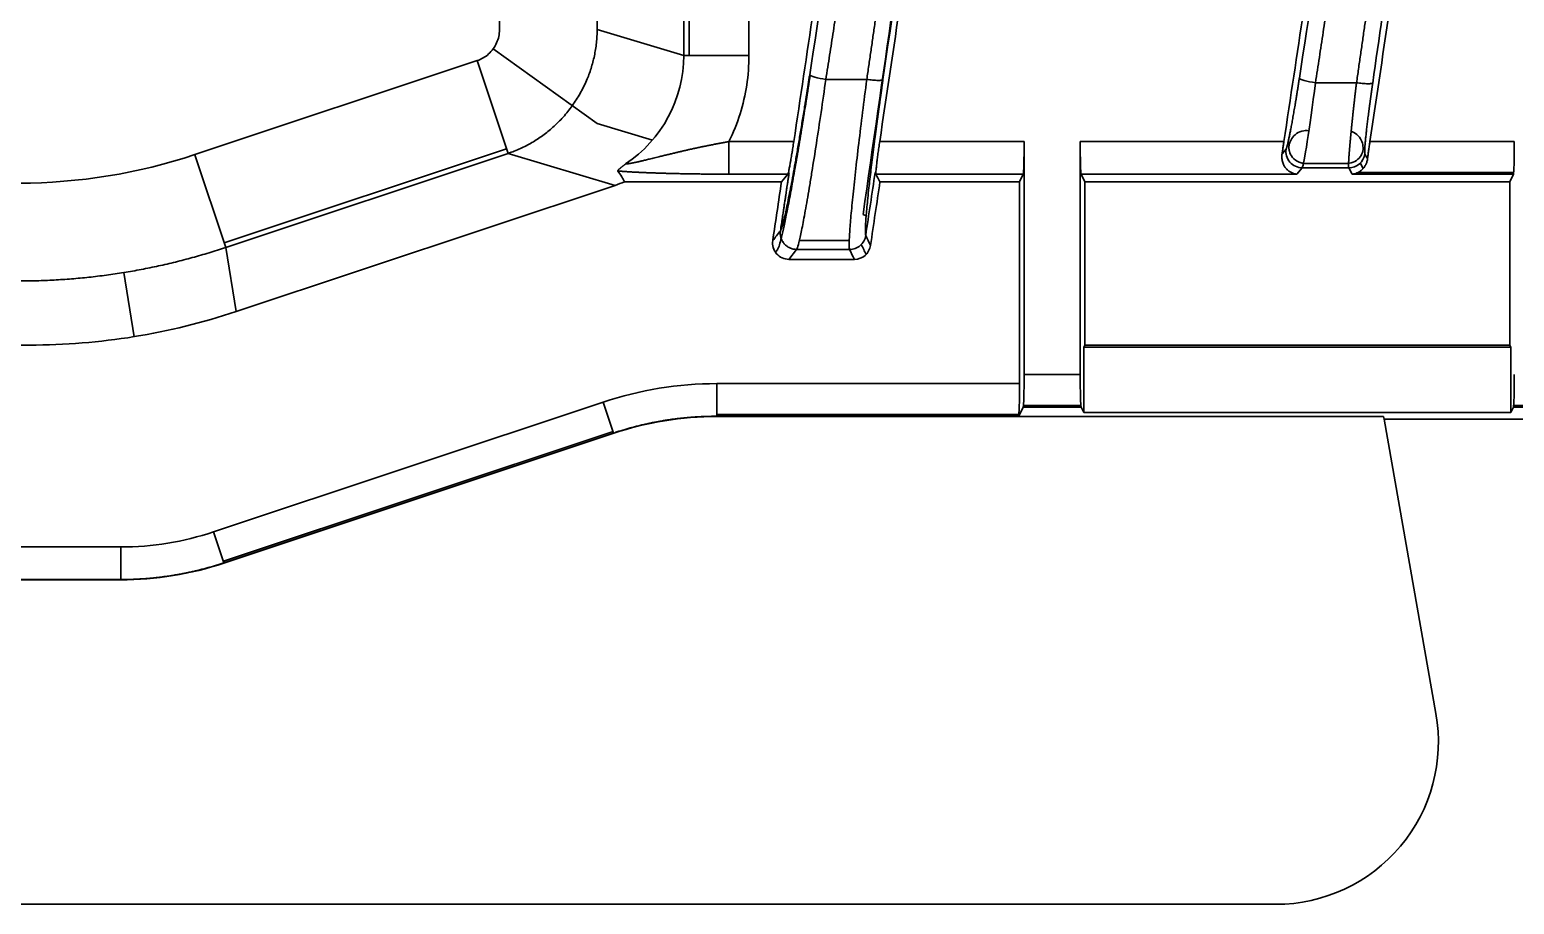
# Model space of a CAD drawing. Header units: millimetres. Extents: x 256 to 2096, y 1004 to 2403.
# Drawn here: x 594.59 to 640.25, y 1245.85 to 1272.76 of the extents above; entities that cross this region are included whole.
import ezdxf

# ---------------------------------------------------------------- set-up
doc = ezdxf.new("R2010")
doc.units = ezdxf.units.MM
doc.layers.add('1', color=7, linetype='Continuous', true_color=0xffffff)

msp = doc.modelspace()

# ---------------------------------------------------------------- linework, layer by layer
at = {"layer": '1', "color": 7, "linetype": 'Continuous', "lineweight": 35}
for p, q in [((609.037, 1272.762), (609.037, 1449.991)), ((612.04, 1449.991), (612.04, 1272.762)), ((614.708, 1271.966), (614.708, 1329.854)), ((614.868, 1329.837), (614.868, 1271.966)), ((616.71, 1329.806), (616.71, 1271.966)), ((614.708, 1271.966), (612.04, 1272.762)), ((612.045, 1269.871), (608.846, 1272.177)), ((608.347, 1271.809), (599.668, 1268.916)), ((609.302, 1268.954), (608.35, 1271.81)), ((614.708, 1271.966), (616.71, 1271.966)), ((620.334, 1271.232), (619.074, 1271.232)), ((634.133, 1271.128), (635.394, 1271.128)), ((613.743, 1269.365), (612.045, 1269.871)), ((616.095, 1269.319), (618.088, 1269.319)), ((620.731, 1269.319), (625.171, 1269.319)), ((625.171, 1262.155), (625.171, 1269.319)), ((626.897, 1269.319), (626.897, 1262.155)), ((626.897, 1269.319), (633.163, 1269.319)), ((635.806, 1269.319), (640.246, 1269.319)), ((599.665, 1268.915), (600.617, 1266.059)), ((609.255, 1269.096), (600.57, 1266.201)), ((609.302, 1268.954), (600.617, 1266.059)), ((609.302, 1268.954), (612.596, 1267.972)), ((633.227, 1269.088), (633.103, 1268.938)), ((633.562, 1268.316), (633.723, 1268.512)), ((635.154, 1268.512), (633.723, 1268.512)), ((633.761, 1268.643), (635.15, 1268.643)), ((635.257, 1268.316), (635.154, 1268.512)), ((635.437, 1268.366), (640.228, 1268.366)), ((635.51, 1268.66), (635.599, 1268.49)), ((600.938, 1264.086), (612.596, 1267.972)), ((617.711, 1268.081), (612.885, 1268.081)), ((617.904, 1268.316), (616.095, 1268.316)), ((625.146, 1268.316), (620.615, 1268.316)), ((625.029, 1268.081), (620.738, 1268.081)), ((625.146, 1268.316), (625.029, 1268.081)), ((625.029, 1261.87), (625.029, 1268.081)), ((633.562, 1268.316), (626.922, 1268.316)), ((627.039, 1268.081), (626.922, 1268.316)), ((627.039, 1268.081), (640.104, 1268.081)), ((627.039, 1263.053), (627.039, 1268.081)), ((640.221, 1268.316), (635.257, 1268.316)), ((640.221, 1268.316), (640.104, 1268.081)), ((640.104, 1268.081), (640.104, 1263.053)), ((620.217, 1267.073), (620.314, 1267.035)), ((600.938, 1264.086), (600.617, 1266.059)), ((618.261, 1266.279), (619.794, 1266.279)), ((617.938, 1265.695), (618.175, 1266)), ((619.951, 1265.695), (617.938, 1265.695)), ((597.805, 1263.315), (597.485, 1265.289)), ((594.59, 1263.056), (561.948, 1263.056)), ((627.008, 1262.99), (627.039, 1263.053)), ((640.136, 1262.99), (627.008, 1262.99)), ((627.008, 1262.99), (627.008, 1260.98)), ((627.039, 1263.053), (640.104, 1263.053)), ((640.104, 1263.053), (640.136, 1262.99)), ((640.136, 1262.99), (640.136, 1260.98)), ((625.171, 1262.155), (626.897, 1262.155)), ((615.722, 1261.87), (625.029, 1261.87)), ((615.722, 1261.87), (615.722, 1260.866)), ((612.231, 1261.304), (600.246, 1257.309)), ((612.548, 1260.351), (612.231, 1261.304)), ((625.146, 1261.151), (625.004, 1260.866)), ((626.922, 1261.151), (625.146, 1261.151)), ((625.153, 1261.201), (626.915, 1261.201)), ((627.008, 1260.98), (626.922, 1261.151)), ((640.221, 1261.151), (640.136, 1260.98)), ((641.997, 1261.151), (640.221, 1261.151)), ((640.228, 1261.201), (641.99, 1261.201)), ((614.116, 1260.728), (614.114, 1260.737)), ((625.011, 1260.916), (615.722, 1260.916)), ((625.004, 1260.866), (615.722, 1260.866)), ((615.722, 1260.866), (615.723, 1260.858)), ((615.723, 1260.858), (636.226, 1260.858)), ((640.136, 1260.98), (627.008, 1260.98)), ((636.24, 1260.779), (636.226, 1260.858)), ((642.912, 1260.779), (636.24, 1260.779)), ((636.24, 1260.779), (637.838, 1251.717)), ((600.548, 1256.404), (612.532, 1260.399)), ((612.548, 1260.351), (600.563, 1256.356)), ((612.55, 1260.343), (600.565, 1256.348)), ((612.55, 1260.343), (612.548, 1260.351)), ((600.246, 1257.309), (600.563, 1256.356)), ((553.686, 1256.845), (597.39, 1256.845)), ((597.39, 1255.841), (597.39, 1256.845)), ((600.563, 1256.356), (600.565, 1256.348)), ((597.39, 1255.841), (553.686, 1255.841)), ((597.391, 1255.833), (564.232, 1255.833)), ((597.391, 1255.833), (597.39, 1255.841)), ((598.999, 1255.963), (598.997, 1255.971)), ((570.744, 1245.849), (632.914, 1245.849))]:
    msp.add_line(p, q, dxfattribs=at)
msp.add_arc((632.914, 1250.849), 5, 270, 10, dxfattribs=at)
for centre, major_axis, ratio, start_param, end_param in [((625.145, 1269.319), (0, 1.005), 0.026186, 3.193953, 4.712389), ((626.923, 1269.319), (0, 1.005), 0.026186, 1.570796, 3.089233), ((640.22, 1269.319), (0, 1.005), 0.026186, 3.193953, 4.712389), ((633.723, 1269.014), (0.388, -0.319), 0.997704, 3.6829, 5.400093), ((635.154, 1269.014), (-0.445, -0.234), 0.998252, 1.087832, 2.509832), ((598.996, 1275.456), (-13.933, 7.808), 0.126631, 3.318655, 3.414454), ((617.939, 1266.198), (0.309, 0.398), 0.997479, 2.085018, 3.800887), ((619.951, 1266.198), (0.218, -0.454), 0.998064, 5.836565, 7.258267), ((594.581, 1283.184), (3.224, -19.868), 0.998594, 6.122532, 6.443838), ((625.145, 1262.155), (0, 1.005), 0.026186, 3.193953, 4.712389), ((626.923, 1262.155), (0, 1.005), 0.026186, 1.570796, 3.089233), ((640.22, 1262.155), (0, 1.005), 0.026186, 3.193953, 4.712389), ((625.003, 1261.87), (0, 1.005), 0.026186, 3.193953, 4.712389), ((615.728, 1250.794), (-1.612, 9.934), 0.998594, 6.122532, 6.443838), ((597.386, 1265.897), (1.612, -9.934), 0.998594, 6.122532, 6.443838)]:
    msp.add_ellipse(centre, major_axis=major_axis, ratio=ratio, start_param=start_param, end_param=end_param, dxfattribs=at)
for points, degree, knots in [([(653.97, 1361.376), (653.97, 1358.184), (653.776, 1352.105), (652.978, 1343.445), (651.817, 1335.646), (650.442, 1328.624), (648.812, 1322.313), (647.337, 1316.366), (644.197, 1310.846), (640.349, 1304.627), (637.449, 1296.568), (635.751, 1287.277), (634.476, 1278.067), (633.565, 1272.007), (633.163, 1269.319)], 3, [0, 0, 0, 0, 0.10069, 0.191705, 0.274223, 0.349217, 0.417563, 0.479284, 0.542698, 0.618977, 0.707452, 0.807129, 0.914514, 1, 1, 1, 1]), ([(633.743, 1320.893), (633.257, 1319.016), (632.589, 1316.738), (631.323, 1314.151), (630.401, 1312.441), (629.139, 1310.325), (627.602, 1307.77), (626.149, 1305.168), (624.912, 1302.496), (623.532, 1298.862), (622.245, 1294.204), (621.162, 1288.517), (620.294, 1282.791), (619.443, 1277.076), (618.871, 1273.272), (618.577, 1271.372)], 3, [0, 0, 0, 0, 0.111111, 0.138889, 0.166667, 0.222222, 0.277778, 0.333333, 0.388889, 0.444444, 0.555556, 0.666667, 0.777778, 0.888889, 1, 1, 1, 1]), ([(619.074, 1271.232), (619.093, 1271.356), (619.132, 1271.604), (619.19, 1271.977), (619.248, 1272.349), (619.305, 1272.72), (619.363, 1273.091), (619.42, 1273.461), (619.477, 1273.831), (619.534, 1274.201), (619.591, 1274.57), (619.648, 1274.939), (619.704, 1275.307), (619.76, 1275.674), (619.817, 1276.042), (619.868, 1276.372), (619.914, 1276.674), (619.956, 1276.957), (620.003, 1277.267), (620.053, 1277.602), (620.107, 1277.963), (620.164, 1278.35), (620.224, 1278.764), (620.289, 1279.203), (620.357, 1279.668), (620.429, 1280.16), (620.504, 1280.677), (620.583, 1281.223), (620.666, 1281.796), (620.754, 1282.396), (620.847, 1283.022), (620.943, 1283.674), (621.045, 1284.352), (621.152, 1285.055), (621.264, 1285.783), (621.383, 1286.536), (621.509, 1287.315), (621.643, 1288.118), (621.786, 1288.946), (621.934, 1289.776), (622.088, 1290.601), (622.245, 1291.411), (622.41, 1292.219), (622.581, 1293.026), (622.761, 1293.83), (622.95, 1294.631), (623.149, 1295.43), (623.358, 1296.227), (623.552, 1296.927), (623.728, 1297.53), (623.881, 1298.039), (624.04, 1298.543), (624.204, 1299.045), (624.374, 1299.542), (624.549, 1300.036), (624.729, 1300.527), (624.915, 1301.013), (625.106, 1301.496), (625.304, 1301.976), (625.507, 1302.451), (625.691, 1302.866), (625.851, 1303.219), (625.986, 1303.509), (626.118, 1303.789), (626.249, 1304.06), (626.377, 1304.321), (626.502, 1304.574), (626.624, 1304.816), (626.744, 1305.05), (626.86, 1305.274), (626.973, 1305.49), (627.089, 1305.71), (627.21, 1305.938), (627.339, 1306.176), (627.469, 1306.413), (627.6, 1306.65), (627.731, 1306.886), (627.864, 1307.121), (627.997, 1307.356), (628.131, 1307.59), (628.265, 1307.824), (628.4, 1308.057), (628.567, 1308.345), (628.769, 1308.69), (629.008, 1309.097), (629.256, 1309.515), (629.511, 1309.944), (629.774, 1310.385), (630.042, 1310.837), (630.316, 1311.301), (630.594, 1311.778), (630.875, 1312.267), (631.139, 1312.737), (631.383, 1313.182), (631.605, 1313.594), (631.817, 1314), (632.021, 1314.401), (632.214, 1314.796), (632.398, 1315.186), (632.57, 1315.57), (632.732, 1315.95), (632.885, 1316.324), (633.008, 1316.636), (633.103, 1316.886), (633.174, 1317.076), (633.241, 1317.264), (633.306, 1317.448), (633.369, 1317.63), (633.429, 1317.809), (633.486, 1317.985), (633.542, 1318.158), (633.595, 1318.328), (633.646, 1318.495), (633.695, 1318.659), (633.743, 1318.819), (633.788, 1318.977), (633.831, 1319.132), (633.873, 1319.283), (633.913, 1319.432), (633.952, 1319.577), (633.988, 1319.719), (634.024, 1319.858), (634.057, 1319.993), (634.09, 1320.125), (634.12, 1320.254), (634.15, 1320.38), (634.178, 1320.502), (634.204, 1320.622), (634.221, 1320.7), (634.229, 1320.739)], 3, [0, 0, 0, 0, 0.007242, 0.014474, 0.021697, 0.02891, 0.036113, 0.043306, 0.050489, 0.057663, 0.064827, 0.071981, 0.079125, 0.086259, 0.093384, 0.100498, 0.105487, 0.110979, 0.116974, 0.123473, 0.130475, 0.137981, 0.145989, 0.154501, 0.163516, 0.173035, 0.183056, 0.19358, 0.204709, 0.216335, 0.228461, 0.241085, 0.254206, 0.267823, 0.281935, 0.29654, 0.311638, 0.327225, 0.343301, 0.359864, 0.375663, 0.391451, 0.407228, 0.422994, 0.43875, 0.454497, 0.470236, 0.48597, 0.5017, 0.511883, 0.522029, 0.532139, 0.542215, 0.552257, 0.562267, 0.572246, 0.582196, 0.592118, 0.602013, 0.611883, 0.621729, 0.62801, 0.634109, 0.640027, 0.645764, 0.651318, 0.656691, 0.661881, 0.666889, 0.671713, 0.676353, 0.680808, 0.685971, 0.691133, 0.696293, 0.701452, 0.706608, 0.711762, 0.716913, 0.722061, 0.727205, 0.732345, 0.73748, 0.746229, 0.755238, 0.764507, 0.774033, 0.783814, 0.793845, 0.804124, 0.814647, 0.825409, 0.836407, 0.845507, 0.854429, 0.863173, 0.871739, 0.880129, 0.888342, 0.896381, 0.90425, 0.911952, 0.91949, 0.923422, 0.927286, 0.931084, 0.934815, 0.938479, 0.942076, 0.945607, 0.94907, 0.952468, 0.955798, 0.959062, 0.962259, 0.965389, 0.968453, 0.971449, 0.974379, 0.977242, 0.980038, 0.982767, 0.98543, 0.988025, 0.990554, 0.993016, 0.995411, 0.997739, 1, 1, 1, 1]), ([(641.913, 1305.243), (641.899, 1305.216), (641.87, 1305.161), (641.827, 1305.079), (641.784, 1304.997), (641.742, 1304.915), (641.699, 1304.833), (641.657, 1304.75), (641.615, 1304.667), (641.573, 1304.584), (641.532, 1304.501), (641.49, 1304.418), (641.449, 1304.334), (641.407, 1304.25), (641.366, 1304.166), (641.325, 1304.082), (641.285, 1303.998), (641.244, 1303.913), (641.204, 1303.828), (641.163, 1303.743), (641.123, 1303.658), (641.083, 1303.573), (641.043, 1303.487), (641.004, 1303.401), (640.964, 1303.315), (640.925, 1303.229), (640.886, 1303.143), (640.847, 1303.056), (640.808, 1302.969), (640.769, 1302.882), (640.731, 1302.795), (640.692, 1302.708), (640.654, 1302.62), (640.616, 1302.532), (640.578, 1302.444), (640.541, 1302.356), (640.503, 1302.268), (640.466, 1302.179), (640.428, 1302.09), (640.391, 1302.001), (640.354, 1301.912), (640.318, 1301.823), (640.281, 1301.733), (640.245, 1301.644), (640.208, 1301.554), (640.172, 1301.463), (640.136, 1301.373), (640.101, 1301.282), (640.065, 1301.192), (640.03, 1301.101), (639.994, 1301.01), (639.959, 1300.918), (639.924, 1300.827), (639.889, 1300.735), (639.855, 1300.643), (639.82, 1300.551), (639.786, 1300.458), (639.752, 1300.366), (639.718, 1300.273), (639.684, 1300.18), (639.65, 1300.087), (639.617, 1299.993), (639.583, 1299.9), (639.55, 1299.806), (639.517, 1299.712), (639.484, 1299.618), (639.451, 1299.524), (639.419, 1299.429), (639.386, 1299.334), (639.354, 1299.239), (639.322, 1299.144), (639.29, 1299.049), (639.258, 1298.953), (639.227, 1298.858), (639.195, 1298.762), (639.164, 1298.666), (639.066, 1298.361), (638.903, 1297.842), (638.683, 1297.102), (638.47, 1296.346), (638.263, 1295.572), (638.05, 1294.732), (637.832, 1293.819), (637.609, 1292.822), (637.391, 1291.785), (637.186, 1290.747), (636.991, 1289.701), (636.803, 1288.64), (636.612, 1287.516), (636.461, 1286.583), (636.345, 1285.842), (636.26, 1285.295), (636.167, 1284.685), (636.065, 1284.013), (635.955, 1283.278), (635.837, 1282.482), (635.729, 1281.749), (635.633, 1281.103), (635.554, 1280.567), (635.476, 1280.04), (635.399, 1279.521), (635.323, 1279.009), (635.247, 1278.506), (635.173, 1278.011), (635.1, 1277.525), (635.028, 1277.046), (634.941, 1276.47), (634.839, 1275.795), (634.722, 1275.017), (634.604, 1274.239), (634.486, 1273.461), (634.369, 1272.683), (634.251, 1271.906), (634.172, 1271.387), (634.133, 1271.128)], 3, [0, 0, 0, 0, 0.002616, 0.005235, 0.007858, 0.010483, 0.013111, 0.015742, 0.018376, 0.021013, 0.023653, 0.026296, 0.028942, 0.031592, 0.034244, 0.0369, 0.039559, 0.04222, 0.044885, 0.047554, 0.050225, 0.0529, 0.055578, 0.058259, 0.060943, 0.063631, 0.066322, 0.069016, 0.071714, 0.074415, 0.077119, 0.079827, 0.082538, 0.085253, 0.08797, 0.090692, 0.093417, 0.096145, 0.098877, 0.101612, 0.104351, 0.107093, 0.109839, 0.112588, 0.115341, 0.118098, 0.120858, 0.123622, 0.126389, 0.12916, 0.131935, 0.134714, 0.137496, 0.140281, 0.143071, 0.145864, 0.148661, 0.151462, 0.154266, 0.157075, 0.159887, 0.162703, 0.165522, 0.168346, 0.171173, 0.174004, 0.17684, 0.179679, 0.182522, 0.185368, 0.188219, 0.191074, 0.193933, 0.196795, 0.199662, 0.202533, 0.205407, 0.226918, 0.248836, 0.271166, 0.293913, 0.317081, 0.344976, 0.373988, 0.404123, 0.435385, 0.464223, 0.494858, 0.527291, 0.561523, 0.575507, 0.591279, 0.608838, 0.628186, 0.649321, 0.672244, 0.696955, 0.712602, 0.728018, 0.743202, 0.758155, 0.772876, 0.787365, 0.801623, 0.815649, 0.829444, 0.843007, 0.865434, 0.887862, 0.910289, 0.932717, 0.955144, 0.977572, 1, 1, 1, 1]), ([(635.394, 1271.128), (635.414, 1271.269), (635.455, 1271.55), (635.515, 1271.973), (635.576, 1272.395), (635.636, 1272.817), (635.697, 1273.239), (635.757, 1273.662), (635.818, 1274.084), (635.878, 1274.507), (635.939, 1274.929), (636, 1275.352), (636.06, 1275.774), (636.121, 1276.197), (636.181, 1276.619), (636.242, 1277.042), (636.302, 1277.464), (636.363, 1277.887), (636.423, 1278.31), (636.484, 1278.732), (636.554, 1279.223), (636.634, 1279.78), (636.723, 1280.405), (636.812, 1281.029), (636.901, 1281.654), (636.99, 1282.279), (637.078, 1282.904), (637.167, 1283.529), (637.255, 1284.155), (637.328, 1284.669), (637.385, 1285.072), (637.426, 1285.363), (637.467, 1285.651), (637.509, 1285.935), (637.55, 1286.217), (637.591, 1286.495), (637.633, 1286.771), (637.674, 1287.044), (637.715, 1287.313), (637.756, 1287.58), (637.797, 1287.844), (637.838, 1288.105), (637.879, 1288.363), (637.92, 1288.618), (637.961, 1288.87), (638.002, 1289.118), (638.043, 1289.364), (638.084, 1289.607), (638.124, 1289.848), (638.172, 1290.122), (638.226, 1290.432), (638.288, 1290.776), (638.351, 1291.118), (638.415, 1291.458), (638.481, 1291.795), (638.548, 1292.13), (638.616, 1292.462), (638.686, 1292.792), (638.757, 1293.12), (638.829, 1293.445), (638.902, 1293.767), (638.977, 1294.087), (639.052, 1294.405), (639.129, 1294.721), (639.208, 1295.033), (639.287, 1295.344), (639.368, 1295.652), (639.45, 1295.957), (639.533, 1296.261), (639.618, 1296.561), (639.703, 1296.86), (639.79, 1297.155), (639.879, 1297.449), (639.968, 1297.74), (640.059, 1298.028), (640.151, 1298.314), (640.244, 1298.598), (640.339, 1298.879), (640.423, 1299.125), (640.497, 1299.336), (640.56, 1299.513), (640.623, 1299.69), (640.687, 1299.865), (640.751, 1300.04), (640.816, 1300.214), (640.881, 1300.387), (640.947, 1300.559), (641.013, 1300.73), (641.079, 1300.901), (641.147, 1301.07), (641.214, 1301.239), (641.282, 1301.407), (641.351, 1301.574), (641.42, 1301.741), (641.49, 1301.906), (641.56, 1302.071), (641.63, 1302.235), (641.701, 1302.398), (641.773, 1302.56), (641.845, 1302.721), (641.918, 1302.881), (641.991, 1303.041), (642.064, 1303.2), (642.138, 1303.358), (642.213, 1303.515), (642.288, 1303.671), (642.363, 1303.827), (642.439, 1303.981), (642.516, 1304.135), (642.593, 1304.288), (642.67, 1304.44), (642.748, 1304.591), (642.826, 1304.742), (642.879, 1304.842), (642.906, 1304.892)], 3, [0, 0, 0, 0, 0.012302, 0.024603, 0.036905, 0.049206, 0.061508, 0.073809, 0.086111, 0.098413, 0.110714, 0.123016, 0.135317, 0.147619, 0.159921, 0.172222, 0.184524, 0.196826, 0.209127, 0.221429, 0.23373, 0.251905, 0.270079, 0.288253, 0.306427, 0.3246, 0.342773, 0.360945, 0.379118, 0.39729, 0.405818, 0.414262, 0.42262, 0.430894, 0.439082, 0.447186, 0.455204, 0.463138, 0.470987, 0.478751, 0.48643, 0.494024, 0.501533, 0.508958, 0.516298, 0.523553, 0.530723, 0.537808, 0.544809, 0.551725, 0.561851, 0.571913, 0.581913, 0.59185, 0.601725, 0.611538, 0.621289, 0.630978, 0.640606, 0.650172, 0.659678, 0.669123, 0.678508, 0.687833, 0.697098, 0.706304, 0.71545, 0.724538, 0.733567, 0.742537, 0.75145, 0.760305, 0.769103, 0.777844, 0.786529, 0.795157, 0.803729, 0.812246, 0.820707, 0.82612, 0.831515, 0.836892, 0.842251, 0.847592, 0.852916, 0.858222, 0.86351, 0.868781, 0.874034, 0.87927, 0.884489, 0.889691, 0.894875, 0.900043, 0.905194, 0.910329, 0.915446, 0.920547, 0.925632, 0.9307, 0.935752, 0.940788, 0.945808, 0.950812, 0.9558, 0.960773, 0.96573, 0.970671, 0.975597, 0.980508, 0.985403, 0.990284, 0.995149, 1, 1, 1, 1]), ([(635.806, 1269.319), (636.233, 1272.193), (636.666, 1275.067), (637.199, 1278.659), (637.306, 1279.378), (637.517, 1280.815), (637.728, 1282.253), (637.991, 1284.05), (638.151, 1285.128), (638.257, 1285.846), (638.311, 1286.205), (638.473, 1287.283), (638.582, 1288.001), (638.756, 1289.077), (638.846, 1289.614), (638.94, 1290.151), (639.004, 1290.509), (639.036, 1290.687), (639.136, 1291.223), (639.205, 1291.579), (639.349, 1292.29), (639.424, 1292.644), (639.659, 1293.704), (639.829, 1294.407), (640.195, 1295.804), (640.391, 1296.498), (640.813, 1297.879), (641.038, 1298.564), (641.519, 1299.927), (641.775, 1300.603), (642.318, 1301.946), (642.606, 1302.612), (642.912, 1303.274)], 3, [0, 0, 0, 0, 0.25, 0.25, 0.3125, 0.3125, 0.375, 0.4375, 0.46875, 0.46875, 0.5, 0.5, 0.5625, 0.5625, 0.59375, 0.609375, 0.609375, 0.625, 0.625, 0.65625, 0.65625, 0.6875, 0.6875, 0.75, 0.75, 0.8125, 0.8125, 0.875, 0.875, 0.9375, 0.9375, 1, 1, 1, 1]), ([(635.891, 1271.12), (636.088, 1272.493), (636.286, 1273.865), (636.585, 1275.925), (636.685, 1276.612), (636.886, 1277.985), (637.087, 1279.359), (637.335, 1281.078), (637.482, 1282.11), (637.579, 1282.798), (637.628, 1283.142), (637.868, 1284.862), (638.058, 1286.239), (638.37, 1288.292), (638.479, 1288.974), (638.709, 1290.334), (638.953, 1291.688), (639.234, 1293.03), (639.539, 1294.364), (639.703, 1295.027), (640.233, 1297.006), (640.636, 1298.309), (641.55, 1300.883), (642.062, 1302.153), (642.638, 1303.403)], 3, [0, 0, 0, 0, 0.125, 0.125, 0.1875, 0.1875, 0.25, 0.3125, 0.34375, 0.34375, 0.375, 0.375, 0.5, 0.5, 0.5625, 0.5625, 0.625, 0.6875, 0.6875, 0.75, 0.75, 0.875, 0.875, 1, 1, 1, 1]), ([(620.217, 1267.073), (620.522, 1269.196), (620.828, 1271.32), (621.47, 1275.77), (621.808, 1278.096), (622.315, 1281.586), (622.483, 1282.75), (622.812, 1285.079), (622.972, 1286.245), (623.318, 1288.573), (623.503, 1289.738), (623.916, 1291.955), (624.136, 1293.01), (624.384, 1294.057)], 3, [0, 0, 0, 0, 0.236073, 0.236073, 0.49422, 0.49422, 0.623294, 0.623294, 0.752368, 0.752368, 0.881442, 0.881442, 1, 1, 1, 1]), ([(620.334, 1271.232), (620.354, 1271.373), (620.395, 1271.656), (620.456, 1272.078), (620.516, 1272.498), (620.576, 1272.915), (620.636, 1273.331), (620.696, 1273.744), (620.755, 1274.155), (620.815, 1274.564), (620.873, 1274.97), (620.932, 1275.374), (620.99, 1275.776), (621.048, 1276.175), (621.106, 1276.572), (621.191, 1277.155), (621.303, 1277.924), (621.442, 1278.881), (621.558, 1279.678), (621.651, 1280.316), (621.72, 1280.794), (621.789, 1281.273), (621.857, 1281.752), (621.925, 1282.231), (621.996, 1282.728), (622.085, 1283.367), (622.19, 1284.116), (622.299, 1284.897), (622.44, 1285.892), (622.609, 1287.059), (622.793, 1288.271), (622.943, 1289.211), (623.066, 1289.942), (623.187, 1290.638), (623.284, 1291.166), (623.355, 1291.539), (623.399, 1291.768), (623.444, 1291.994), (623.488, 1292.217), (623.534, 1292.439), (623.579, 1292.658), (623.625, 1292.875), (623.671, 1293.09), (623.718, 1293.303), (623.765, 1293.513), (623.812, 1293.721), (623.86, 1293.927), (623.892, 1294.064), (623.908, 1294.131)], 3, [0, 0, 0, 0, 0.018537, 0.036974, 0.05531, 0.073546, 0.091681, 0.109716, 0.12765, 0.145483, 0.163217, 0.180849, 0.198381, 0.215813, 0.233144, 0.250375, 0.292099, 0.333823, 0.375547, 0.396406, 0.417268, 0.438134, 0.459002, 0.479874, 0.500749, 0.524007, 0.563373, 0.598537, 0.625988, 0.693345, 0.751069, 0.784497, 0.816424, 0.846851, 0.87578, 0.885885, 0.895898, 0.90582, 0.915649, 0.925387, 0.935033, 0.944587, 0.95405, 0.963422, 0.972703, 0.981893, 0.990992, 1, 1, 1, 1]), ([(619.684, 1280.159), (619.551, 1279.233), (619.033, 1275.618), (618.49, 1272.007), (618.088, 1269.319)], 3, [0, 0, 0, 0, 0.256105, 1, 1, 1, 1]), ([(618.592, 1271.355), (618.583, 1271.297), (618.574, 1271.239), (618.523, 1270.905), (618.48, 1270.634), (618.396, 1270.104), (618.353, 1269.845), (618.269, 1269.337), (618.228, 1269.088), (618.147, 1268.617), (618.108, 1268.392), (618.032, 1267.966), (617.994, 1267.763), (617.888, 1267.196), (617.825, 1266.882), (617.743, 1266.506), (617.717, 1266.397), (617.672, 1266.218), (617.652, 1266.148), (617.619, 1266.047), (617.604, 1266.015), (617.593, 1266)], 3, [0, 0, 0, 0, 0.020697, 0.020697, 0.119244, 0.119244, 0.217791, 0.217791, 0.316338, 0.316338, 0.414884, 0.414884, 0.513431, 0.513431, 0.710525, 0.710525, 0.809071, 0.809071, 0.907618, 0.907618, 1, 1, 1, 1]), ([(617.678, 1266.576), (617.679, 1266.576), (617.68, 1266.578), (617.682, 1266.58), (617.683, 1266.583), (617.685, 1266.586), (617.687, 1266.589), (617.689, 1266.593), (617.69, 1266.597), (617.692, 1266.601), (617.694, 1266.605), (617.696, 1266.609), (617.698, 1266.614), (617.7, 1266.619), (617.702, 1266.624), (617.704, 1266.629), (617.706, 1266.635), (617.708, 1266.641), (617.711, 1266.647), (617.713, 1266.653), (617.715, 1266.66), (617.717, 1266.666), (617.72, 1266.673), (617.722, 1266.681), (617.724, 1266.688), (617.727, 1266.696), (617.729, 1266.704), (617.736, 1266.727), (617.748, 1266.77), (617.767, 1266.838), (617.786, 1266.917), (617.814, 1267.035), (617.852, 1267.206), (617.903, 1267.448), (617.958, 1267.725), (618.018, 1268.036), (618.08, 1268.377), (618.146, 1268.747), (618.215, 1269.142), (618.274, 1269.49), (618.322, 1269.777), (618.358, 1269.996), (618.395, 1270.218), (618.423, 1270.391), (618.442, 1270.514), (618.454, 1270.584), (618.465, 1270.655), (618.476, 1270.726), (618.487, 1270.797), (618.499, 1270.868), (618.51, 1270.939), (618.521, 1271.011), (618.532, 1271.083), (618.544, 1271.155), (618.555, 1271.227), (618.566, 1271.299), (618.574, 1271.348), (618.577, 1271.372)], 3, [0, 0, 0, 0, 0.00474, 0.009478, 0.014215, 0.01895, 0.023683, 0.028416, 0.033148, 0.037879, 0.042609, 0.047339, 0.052069, 0.0568, 0.06153, 0.066261, 0.070993, 0.075726, 0.08046, 0.085195, 0.089932, 0.094671, 0.099412, 0.104155, 0.1089, 0.113648, 0.118399, 0.123152, 0.154111, 0.185028, 0.215962, 0.246969, 0.309853, 0.372265, 0.434682, 0.497579, 0.560605, 0.623295, 0.686126, 0.74957, 0.780944, 0.812245, 0.84353, 0.874854, 0.884505, 0.894146, 0.903779, 0.913405, 0.923025, 0.932643, 0.942258, 0.951872, 0.961489, 0.971108, 0.980732, 0.990362, 1, 1, 1, 1]), ([(618.175, 1266), (618.203, 1266.04), (618.247, 1266.203), (618.334, 1266.613), (618.367, 1266.777), (618.42, 1267.061), (618.438, 1267.162), (618.476, 1267.377), (618.496, 1267.49), (618.537, 1267.729), (618.558, 1267.853), (618.601, 1268.112), (618.623, 1268.246), (618.69, 1268.661), (618.829, 1269.541), (618.976, 1270.541), (619.074, 1271.232)], 3, [0, 0, 0, 0, 0.25, 0.25, 0.375, 0.375, 0.4375, 0.4375, 0.5, 0.5, 0.5625, 0.5625, 0.625, 0.625, 0.75, 1, 1, 1, 1]), ([(618.577, 1271.372), (618.58, 1271.355), (618.688, 1271.303), (618.961, 1271.249), (619.074, 1271.232)], 3, [0, 0, 0, 0, 0.517214, 1, 1, 1, 1]), ([(620.334, 1271.232), (620.243, 1270.544), (620.16, 1269.877), (620.05, 1268.956), (620.016, 1268.662), (619.969, 1268.247), (619.955, 1268.113), (619.927, 1267.854), (619.914, 1267.729), (619.89, 1267.491), (619.879, 1267.377), (619.858, 1267.162), (619.849, 1267.061), (619.825, 1266.777), (619.812, 1266.613), (619.788, 1266.203), (619.788, 1266.04), (619.805, 1266)], 3, [0, 0, 0, 0, 0.25, 0.25, 0.375, 0.375, 0.4375, 0.4375, 0.5, 0.5, 0.5625, 0.5625, 0.625, 0.625, 0.75, 0.75, 1, 1, 1, 1]), ([(620.831, 1271.224), (620.83, 1271.212), (620.826, 1271.188), (620.821, 1271.152), (620.816, 1271.116), (620.811, 1271.08), (620.806, 1271.045), (620.801, 1271.009), (620.796, 1270.974), (620.791, 1270.938), (620.786, 1270.903), (620.781, 1270.868), (620.776, 1270.833), (620.771, 1270.797), (620.766, 1270.762), (620.761, 1270.727), (620.756, 1270.692), (620.751, 1270.658), (620.746, 1270.623), (620.741, 1270.588), (620.737, 1270.553), (620.732, 1270.519), (620.727, 1270.484), (620.722, 1270.45), (620.717, 1270.415), (620.713, 1270.381), (620.708, 1270.346), (620.703, 1270.312), (620.698, 1270.278), (620.694, 1270.244), (620.689, 1270.21), (620.685, 1270.176), (620.68, 1270.142), (620.675, 1270.108), (620.671, 1270.074), (620.666, 1270.041), (620.662, 1270.007), (620.657, 1269.973), (620.653, 1269.94), (620.648, 1269.907), (620.644, 1269.873), (620.639, 1269.84), (620.635, 1269.807), (620.63, 1269.773), (620.626, 1269.74), (620.621, 1269.707), (620.617, 1269.674), (620.613, 1269.641), (620.608, 1269.608), (620.604, 1269.576), (620.6, 1269.543), (620.595, 1269.51), (620.591, 1269.478), (620.587, 1269.445), (620.569, 1269.309), (620.539, 1269.074), (620.499, 1268.752), (620.462, 1268.448), (620.428, 1268.159), (620.395, 1267.867), (620.364, 1267.577), (620.336, 1267.301), (620.315, 1267.059), (620.304, 1266.912), (620.299, 1266.832), (620.297, 1266.805), (620.296, 1266.778), (620.295, 1266.753), (620.293, 1266.728), (620.292, 1266.705), (620.291, 1266.682), (620.291, 1266.66), (620.29, 1266.64), (620.289, 1266.62), (620.289, 1266.601), (620.289, 1266.583), (620.289, 1266.566), (620.289, 1266.55), (620.289, 1266.534), (620.29, 1266.52), (620.29, 1266.507), (620.291, 1266.494), (620.292, 1266.483), (620.293, 1266.472), (620.294, 1266.463), (620.295, 1266.454), (620.296, 1266.446), (620.298, 1266.439), (620.3, 1266.433), (620.301, 1266.43), (620.301, 1266.428)], 3, [0, 0, 0, 0, 0.004775, 0.009546, 0.014312, 0.019074, 0.023832, 0.028586, 0.033337, 0.038083, 0.042827, 0.047568, 0.052305, 0.05704, 0.061773, 0.066503, 0.071231, 0.075957, 0.080681, 0.085404, 0.090126, 0.094846, 0.099566, 0.104285, 0.109003, 0.113721, 0.118439, 0.123157, 0.127876, 0.132595, 0.137314, 0.142035, 0.146756, 0.151479, 0.156203, 0.160929, 0.165657, 0.170387, 0.175119, 0.179854, 0.184591, 0.189331, 0.194075, 0.198821, 0.203571, 0.208325, 0.213082, 0.217844, 0.22261, 0.22738, 0.232155, 0.236935, 0.241719, 0.246509, 0.251305, 0.302096, 0.35242, 0.402522, 0.45265, 0.503055, 0.565789, 0.628046, 0.690305, 0.753048, 0.76263, 0.772192, 0.781736, 0.791263, 0.800776, 0.810274, 0.819762, 0.829239, 0.838707, 0.848169, 0.857626, 0.867079, 0.876531, 0.885983, 0.895436, 0.904892, 0.914354, 0.923821, 0.933298, 0.942784, 0.952281, 0.961792, 0.971318, 0.98086, 0.99042, 1, 1, 1, 1]), ([(620.831, 1271.224), (620.828, 1271.217), (620.815, 1271.21), (620.763, 1271.202), (620.724, 1271.201), (620.628, 1271.202), (620.571, 1271.206), (620.452, 1271.216), (620.391, 1271.224), (620.334, 1271.232)], 3, [0, 0, 0, 0, 0.25, 0.25, 0.5, 0.5, 0.75, 0.75, 1, 1, 1, 1]), ([(633.227, 1269.088), (633.227, 1269.089), (633.228, 1269.089), (633.229, 1269.091), (633.23, 1269.093), (633.231, 1269.095), (633.232, 1269.097), (633.234, 1269.1), (633.235, 1269.103), (633.236, 1269.106), (633.238, 1269.109), (633.239, 1269.113), (633.241, 1269.116), (633.242, 1269.12), (633.243, 1269.125), (633.245, 1269.129), (633.247, 1269.134), (633.248, 1269.139), (633.25, 1269.144), (633.252, 1269.15), (633.253, 1269.156), (633.255, 1269.162), (633.257, 1269.168), (633.259, 1269.175), (633.26, 1269.181), (633.262, 1269.188), (633.264, 1269.196), (633.266, 1269.203), (633.268, 1269.211), (633.27, 1269.219), (633.272, 1269.227), (633.274, 1269.235), (633.277, 1269.244), (633.279, 1269.253), (633.281, 1269.262), (633.283, 1269.272), (633.288, 1269.292), (633.295, 1269.325), (633.306, 1269.374), (633.317, 1269.427), (633.333, 1269.503), (633.354, 1269.607), (633.381, 1269.748), (633.41, 1269.902), (633.435, 1270.042), (633.455, 1270.16), (633.471, 1270.25), (633.487, 1270.343), (633.5, 1270.421), (633.51, 1270.483), (633.518, 1270.527), (633.525, 1270.572), (633.533, 1270.616), (633.54, 1270.661), (633.547, 1270.706), (633.555, 1270.752), (633.562, 1270.798), (633.57, 1270.843), (633.577, 1270.89), (633.584, 1270.936), (633.592, 1270.983), (633.599, 1271.03), (633.607, 1271.077), (633.614, 1271.124), (633.621, 1271.172), (633.629, 1271.22), (633.634, 1271.252), (633.636, 1271.268)], 3, [0, 0, 0, 0, 0.007119, 0.014228, 0.021329, 0.028422, 0.035507, 0.042586, 0.049658, 0.056726, 0.063789, 0.070849, 0.077905, 0.08496, 0.092012, 0.099065, 0.106117, 0.113169, 0.120224, 0.12728, 0.13434, 0.141403, 0.14847, 0.155543, 0.162621, 0.169706, 0.176799, 0.183899, 0.191008, 0.198127, 0.205256, 0.212396, 0.219547, 0.226711, 0.233888, 0.241078, 0.248283, 0.279364, 0.31042, 0.34151, 0.372689, 0.435285, 0.497596, 0.559993, 0.622818, 0.65418, 0.685492, 0.71681, 0.74819, 0.762388, 0.776533, 0.790631, 0.804687, 0.818705, 0.832692, 0.846653, 0.860592, 0.874515, 0.888428, 0.902336, 0.916244, 0.930158, 0.944083, 0.958024, 0.971987, 0.985978, 1, 1, 1, 1]), ([(633.636, 1271.268), (633.637, 1271.261), (633.659, 1271.241), (633.81, 1271.187), (634.017, 1271.146), (634.133, 1271.128)], 3, [0, 0, 0, 0, 0.237848, 0.500955, 1, 1, 1, 1]), ([(635.154, 1268.512), (635.154, 1268.513), (635.154, 1268.514), (635.153, 1268.516), (635.152, 1268.518), (635.152, 1268.52), (635.151, 1268.523), (635.151, 1268.526), (635.15, 1268.529), (635.15, 1268.533), (635.15, 1268.537), (635.149, 1268.541), (635.149, 1268.545), (635.149, 1268.55), (635.149, 1268.555), (635.149, 1268.56), (635.148, 1268.565), (635.148, 1268.571), (635.148, 1268.577), (635.148, 1268.584), (635.148, 1268.591), (635.148, 1268.597), (635.149, 1268.605), (635.149, 1268.612), (635.149, 1268.62), (635.149, 1268.628), (635.149, 1268.637), (635.15, 1268.646), (635.15, 1268.655), (635.15, 1268.664), (635.151, 1268.673), (635.151, 1268.683), (635.152, 1268.694), (635.152, 1268.704), (635.153, 1268.715), (635.153, 1268.726), (635.154, 1268.737), (635.155, 1268.749), (635.155, 1268.761), (635.156, 1268.773), (635.157, 1268.786), (635.158, 1268.799), (635.159, 1268.812), (635.159, 1268.826), (635.16, 1268.839), (635.161, 1268.853), (635.162, 1268.868), (635.163, 1268.883), (635.164, 1268.898), (635.166, 1268.913), (635.167, 1268.928), (635.168, 1268.944), (635.169, 1268.96), (635.17, 1268.977), (635.172, 1268.994), (635.173, 1269.011), (635.174, 1269.028), (635.176, 1269.046), (635.177, 1269.064), (635.179, 1269.082), (635.18, 1269.1), (635.182, 1269.119), (635.184, 1269.138), (635.185, 1269.158), (635.187, 1269.177), (635.189, 1269.197), (635.19, 1269.217), (635.192, 1269.238), (635.194, 1269.259), (635.196, 1269.28), (635.198, 1269.301), (635.2, 1269.323), (635.202, 1269.345), (635.204, 1269.367), (635.206, 1269.39), (635.208, 1269.412), (635.21, 1269.435), (635.212, 1269.459), (635.215, 1269.482), (635.217, 1269.506), (635.219, 1269.53), (635.221, 1269.555), (635.224, 1269.579), (635.226, 1269.604), (635.229, 1269.629), (635.231, 1269.655), (635.234, 1269.68), (635.236, 1269.706), (635.239, 1269.733), (635.241, 1269.759), (635.244, 1269.786), (635.247, 1269.813), (635.249, 1269.84), (635.252, 1269.867), (635.255, 1269.895), (635.258, 1269.923), (635.261, 1269.951), (635.264, 1269.979), (635.267, 1270.008), (635.27, 1270.037), (635.273, 1270.066), (635.276, 1270.095), (635.279, 1270.124), (635.282, 1270.154), (635.285, 1270.184), (635.289, 1270.214), (635.292, 1270.244), (635.295, 1270.275), (635.298, 1270.306), (635.302, 1270.337), (635.305, 1270.368), (635.309, 1270.399), (635.312, 1270.431), (635.316, 1270.462), (635.319, 1270.494), (635.323, 1270.526), (635.327, 1270.558), (635.33, 1270.591), (635.334, 1270.623), (635.338, 1270.656), (635.342, 1270.689), (635.345, 1270.722), (635.349, 1270.755), (635.353, 1270.788), (635.357, 1270.822), (635.361, 1270.855), (635.365, 1270.889), (635.369, 1270.923), (635.373, 1270.957), (635.377, 1270.991), (635.382, 1271.025), (635.386, 1271.059), (635.39, 1271.094), (635.393, 1271.117), (635.394, 1271.128)], 3, [0, 0, 0, 0, 0.006798, 0.013608, 0.020429, 0.027262, 0.034106, 0.040962, 0.047829, 0.054707, 0.061597, 0.068499, 0.075412, 0.082336, 0.089272, 0.09622, 0.103179, 0.11015, 0.117132, 0.124126, 0.131131, 0.138148, 0.145177, 0.152218, 0.15927, 0.166333, 0.173409, 0.180496, 0.187595, 0.194705, 0.201827, 0.208961, 0.216107, 0.223264, 0.230434, 0.237615, 0.244807, 0.252012, 0.259228, 0.266456, 0.273696, 0.280948, 0.288212, 0.295487, 0.302775, 0.310074, 0.317385, 0.324708, 0.332043, 0.33939, 0.346749, 0.35412, 0.361502, 0.368897, 0.376304, 0.383722, 0.391153, 0.398595, 0.40605, 0.413517, 0.420995, 0.428486, 0.435988, 0.443503, 0.45103, 0.458569, 0.46612, 0.473683, 0.481258, 0.488845, 0.496445, 0.504056, 0.51168, 0.519316, 0.526964, 0.534624, 0.542296, 0.549981, 0.557677, 0.565386, 0.573107, 0.58084, 0.588586, 0.596344, 0.604113, 0.611896, 0.61969, 0.627497, 0.635316, 0.643147, 0.650991, 0.658847, 0.666715, 0.674595, 0.682488, 0.690393, 0.698311, 0.70624, 0.714183, 0.722137, 0.730104, 0.738083, 0.746075, 0.754079, 0.762095, 0.770124, 0.778166, 0.786219, 0.794285, 0.802364, 0.810455, 0.818558, 0.826674, 0.834803, 0.842944, 0.851097, 0.859263, 0.867441, 0.875632, 0.883835, 0.892051, 0.90028, 0.908521, 0.916774, 0.92504, 0.933319, 0.94161, 0.949913, 0.95823, 0.966559, 0.9749, 0.983254, 0.991621, 1, 1, 1, 1]), ([(635.891, 1271.12), (635.89, 1271.117), (635.885, 1271.113), (635.872, 1271.108), (635.862, 1271.105), (635.836, 1271.101), (635.82, 1271.1), (635.782, 1271.098), (635.76, 1271.098), (635.712, 1271.098), (635.686, 1271.099), (635.631, 1271.103), (635.602, 1271.105), (635.542, 1271.11), (635.512, 1271.113), (635.452, 1271.12), (635.423, 1271.124), (635.394, 1271.128)], 3, [0, 0, 0, 0, 0.125, 0.125, 0.25, 0.25, 0.375, 0.375, 0.5, 0.5, 0.625, 0.625, 0.75, 0.75, 0.875, 0.875, 1, 1, 1, 1]), ([(635.893, 1271.12), (635.891, 1271.112), (635.889, 1271.095), (635.885, 1271.07), (635.882, 1271.045), (635.878, 1271.02), (635.875, 1270.995), (635.871, 1270.971), (635.868, 1270.946), (635.864, 1270.921), (635.861, 1270.897), (635.857, 1270.872), (635.854, 1270.848), (635.85, 1270.824), (635.847, 1270.799), (635.844, 1270.775), (635.84, 1270.751), (635.837, 1270.727), (635.834, 1270.703), (635.83, 1270.679), (635.827, 1270.655), (635.824, 1270.631), (635.82, 1270.608), (635.817, 1270.584), (635.814, 1270.56), (635.811, 1270.537), (635.808, 1270.513), (635.805, 1270.49), (635.801, 1270.467), (635.798, 1270.443), (635.795, 1270.42), (635.792, 1270.397), (635.789, 1270.374), (635.786, 1270.351), (635.783, 1270.328), (635.78, 1270.305), (635.769, 1270.225), (635.752, 1270.091), (635.73, 1269.913), (635.71, 1269.746), (635.693, 1269.593), (635.678, 1269.453), (635.666, 1269.329), (635.656, 1269.221), (635.651, 1269.152), (635.649, 1269.112), (635.648, 1269.095), (635.647, 1269.078), (635.646, 1269.063), (635.646, 1269.048), (635.645, 1269.034), (635.645, 1269.021), (635.645, 1269.009), (635.645, 1268.998), (635.645, 1268.988), (635.645, 1268.979), (635.646, 1268.971), (635.646, 1268.963), (635.647, 1268.957), (635.648, 1268.951), (635.649, 1268.947), (635.65, 1268.943), (635.651, 1268.941), (635.651, 1268.94)], 3, [0, 0, 0, 0, 0.007302, 0.014594, 0.021877, 0.029152, 0.036419, 0.04368, 0.050935, 0.058185, 0.06543, 0.072672, 0.079911, 0.087149, 0.094384, 0.10162, 0.108855, 0.116092, 0.12333, 0.130571, 0.137815, 0.145063, 0.152317, 0.159575, 0.166841, 0.174113, 0.181393, 0.188682, 0.195981, 0.203289, 0.210609, 0.21794, 0.225283, 0.23264, 0.24001, 0.247395, 0.254795, 0.318029, 0.380557, 0.44285, 0.505385, 0.567364, 0.629025, 0.69084, 0.753276, 0.767184, 0.78104, 0.79485, 0.808619, 0.822351, 0.836053, 0.849729, 0.863384, 0.877025, 0.890656, 0.904283, 0.917911, 0.931545, 0.945191, 0.958854, 0.97254, 0.986254, 1, 1, 1, 1]), ([(612.918, 1268.632), (612.918, 1268.632), (612.918, 1268.631), (612.919, 1268.631), (612.92, 1268.631), (612.922, 1268.63), (612.923, 1268.63), (612.925, 1268.63), (612.927, 1268.63), (612.929, 1268.63), (612.931, 1268.63), (612.934, 1268.63), (612.936, 1268.63), (612.939, 1268.63), (612.943, 1268.63), (612.946, 1268.63), (612.95, 1268.631), (612.954, 1268.631), (612.958, 1268.632), (612.962, 1268.632), (612.966, 1268.633), (612.971, 1268.633), (612.976, 1268.634), (612.981, 1268.635), (612.987, 1268.635), (612.992, 1268.636), (612.998, 1268.637), (613.004, 1268.638), (613.01, 1268.639), (613.017, 1268.64), (613.024, 1268.641), (613.031, 1268.642), (613.038, 1268.643), (613.045, 1268.645), (613.053, 1268.646), (613.061, 1268.647), (613.069, 1268.649), (613.077, 1268.65), (613.086, 1268.652), (613.094, 1268.654), (613.103, 1268.655), (613.113, 1268.657), (613.122, 1268.659), (613.132, 1268.661), (613.142, 1268.663), (613.152, 1268.665), (613.162, 1268.667), (613.173, 1268.669), (613.184, 1268.671), (613.195, 1268.673), (613.207, 1268.676), (613.218, 1268.678), (613.23, 1268.681), (613.242, 1268.683), (613.259, 1268.687), (613.284, 1268.692), (613.316, 1268.7), (613.354, 1268.709), (613.396, 1268.719), (613.444, 1268.731), (613.498, 1268.743), (613.557, 1268.757), (613.621, 1268.773), (613.692, 1268.79), (613.77, 1268.808), (613.853, 1268.829), (613.932, 1268.848), (614.003, 1268.866), (614.064, 1268.881), (614.124, 1268.895), (614.184, 1268.91), (614.242, 1268.924), (614.301, 1268.938), (614.358, 1268.952), (614.415, 1268.965), (614.47, 1268.979), (614.525, 1268.992), (614.579, 1269.005), (614.632, 1269.017), (614.684, 1269.029), (614.735, 1269.041), (614.785, 1269.053), (614.834, 1269.064), (614.886, 1269.076), (614.941, 1269.088), (615, 1269.101), (615.06, 1269.114), (615.119, 1269.127), (615.178, 1269.139), (615.237, 1269.152), (615.296, 1269.164), (615.355, 1269.176), (615.414, 1269.188), (615.472, 1269.2), (615.531, 1269.212), (615.589, 1269.223), (615.647, 1269.235), (615.704, 1269.246), (615.761, 1269.257), (615.818, 1269.268), (615.874, 1269.279), (615.93, 1269.289), (615.986, 1269.299), (616.041, 1269.31), (616.077, 1269.316), (616.095, 1269.319)], 3, [0, 0, 0, 0, 0.00272, 0.005458, 0.008215, 0.010993, 0.013792, 0.016613, 0.019457, 0.022325, 0.025218, 0.028136, 0.031081, 0.034053, 0.037054, 0.040083, 0.043141, 0.04623, 0.04935, 0.052501, 0.055685, 0.058901, 0.062152, 0.065436, 0.068755, 0.07211, 0.0755, 0.078927, 0.082391, 0.085893, 0.089433, 0.093011, 0.096628, 0.100285, 0.103981, 0.107718, 0.111496, 0.115315, 0.119176, 0.123079, 0.127025, 0.131013, 0.135045, 0.13912, 0.14324, 0.147404, 0.151612, 0.155866, 0.160165, 0.16451, 0.168901, 0.173339, 0.177824, 0.182355, 0.186935, 0.197089, 0.208753, 0.221941, 0.236668, 0.25295, 0.270803, 0.290246, 0.311298, 0.33398, 0.358314, 0.384325, 0.412038, 0.430574, 0.448799, 0.46671, 0.484301, 0.501568, 0.518508, 0.535114, 0.551384, 0.567312, 0.582895, 0.598128, 0.613007, 0.627528, 0.641687, 0.65548, 0.668904, 0.681956, 0.698087, 0.714142, 0.730117, 0.74601, 0.761817, 0.777534, 0.793158, 0.808685, 0.824112, 0.839434, 0.854648, 0.869751, 0.884737, 0.899604, 0.914347, 0.928963, 0.943448, 0.957797, 0.972008, 0.986077, 1, 1, 1, 1]), ([(616.095, 1269.319), (616.095, 1269.256), (616.095, 1269.192), (616.095, 1269.067), (616.095, 1269.006), (616.095, 1268.888), (616.095, 1268.831), (616.095, 1268.724), (616.095, 1268.674), (616.095, 1268.581), (616.095, 1268.539), (616.095, 1268.465), (616.095, 1268.433), (616.095, 1268.38), (616.095, 1268.359), (616.095, 1268.328), (616.095, 1268.319), (616.095, 1268.316)], 3, [0, 0, 0, 0, 0.125, 0.125, 0.25, 0.25, 0.375, 0.375, 0.5, 0.5, 0.625, 0.625, 0.75, 0.75, 0.875, 0.875, 1, 1, 1, 1]), ([(618.088, 1269.319), (618.078, 1269.255), (618.069, 1269.192), (618.054, 1269.1), (618.049, 1269.069), (618.042, 1269.023), (618.04, 1269.008), (618.035, 1268.978), (618.032, 1268.963), (618.02, 1268.889), (618.011, 1268.833), (617.997, 1268.753), (617.993, 1268.727), (617.986, 1268.689), (617.984, 1268.677), (617.979, 1268.653), (617.977, 1268.641), (617.967, 1268.583), (617.959, 1268.542), (617.949, 1268.495), (617.948, 1268.486), (617.944, 1268.469), (617.942, 1268.46), (617.937, 1268.436), (617.934, 1268.421), (617.925, 1268.381), (617.92, 1268.36), (617.913, 1268.336), (617.911, 1268.33), (617.907, 1268.321), (617.906, 1268.317), (617.904, 1268.316)], 3, [0, 0, 0, 0, 0.125, 0.125, 0.1875, 0.1875, 0.21875, 0.21875, 0.25, 0.25, 0.375, 0.375, 0.4375, 0.4375, 0.46875, 0.46875, 0.5, 0.5, 0.625, 0.625, 0.65625, 0.65625, 0.6875, 0.6875, 0.75, 0.75, 0.875, 0.875, 0.9375, 0.9375, 1, 1, 1, 1]), ([(620.615, 1268.316), (620.614, 1268.319), (620.613, 1268.328), (620.613, 1268.351), (620.613, 1268.36), (620.614, 1268.382), (620.615, 1268.394), (620.618, 1268.434), (620.621, 1268.466), (620.626, 1268.522), (620.628, 1268.542), (620.633, 1268.584), (620.635, 1268.606), (620.643, 1268.675), (620.649, 1268.725), (620.66, 1268.805), (620.663, 1268.833), (620.67, 1268.89), (620.674, 1268.919), (620.686, 1269.007), (620.694, 1269.067), (620.708, 1269.161), (620.712, 1269.192), (620.721, 1269.256), (620.726, 1269.287), (620.731, 1269.319)], 3, [0, 0, 0, 0, 0.125, 0.125, 0.1875, 0.1875, 0.25, 0.25, 0.375, 0.375, 0.4375, 0.4375, 0.5, 0.5, 0.625, 0.625, 0.6875, 0.6875, 0.75, 0.75, 0.875, 0.875, 0.9375, 0.9375, 1, 1, 1, 1]), ([(633.762, 1268.648), (633.761, 1268.648), (633.76, 1268.648), (633.714, 1268.655), (633.671, 1268.667), (633.549, 1268.718), (633.48, 1268.772), (633.38, 1268.891), (633.347, 1268.957), (633.321, 1269.057), (633.316, 1269.091), (633.314, 1269.143), (633.314, 1269.16), (633.317, 1269.191), (633.319, 1269.204), (633.322, 1269.223), (633.325, 1269.232), (633.335, 1269.273), (633.346, 1269.303), (633.373, 1269.361), (633.388, 1269.389), (633.444, 1269.47), (633.491, 1269.521), (633.614, 1269.606), (633.691, 1269.64), (633.821, 1269.658), (633.868, 1269.658), (633.918, 1269.65), (633.924, 1269.649), (633.93, 1269.648)], 3, [0, 0, 0, 0, 0.001881, 0.001881, 0.07252, 0.07252, 0.213798, 0.213798, 0.355076, 0.355076, 0.425715, 0.425715, 0.461034, 0.461034, 0.478694, 0.478694, 0.496354, 0.496354, 0.566993, 0.566993, 0.637632, 0.637632, 0.77891, 0.77891, 0.920188, 0.920188, 0.990827, 0.990827, 1, 1, 1, 1]), ([(635.229, 1269.634), (635.256, 1269.625), (635.282, 1269.614), (635.383, 1269.562), (635.442, 1269.507), (635.528, 1269.392), (635.557, 1269.331), (635.592, 1269.209), (635.599, 1269.147), (635.596, 1269.078), (635.596, 1269.07), (635.594, 1269.058), (635.594, 1269.054), (635.592, 1269.043), (635.591, 1269.038), (635.587, 1269.017), (635.583, 1269.002), (635.567, 1268.955), (635.553, 1268.924), (635.502, 1268.836), (635.455, 1268.783), (635.331, 1268.696), (635.254, 1268.662), (635.163, 1268.648), (635.156, 1268.647), (635.15, 1268.647)], 3, [0, 0, 0, 0, 0.050713, 0.050713, 0.206962, 0.206962, 0.363211, 0.363211, 0.519459, 0.519459, 0.53899, 0.53899, 0.548756, 0.548756, 0.558522, 0.558522, 0.597584, 0.597584, 0.675708, 0.675708, 0.831957, 0.831957, 0.988206, 0.988206, 1, 1, 1, 1]), ([(635.732, 1268.786), (635.737, 1268.826), (635.742, 1268.868), (635.754, 1268.953), (635.76, 1268.996), (635.769, 1269.064), (635.772, 1269.087), (635.779, 1269.133), (635.782, 1269.156), (635.792, 1269.225), (635.799, 1269.272), (635.806, 1269.319)], 3, [0, 0, 0, 0, 0.25, 0.25, 0.5, 0.5, 0.625, 0.625, 0.75, 0.75, 1, 1, 1, 1]), ([(633.562, 1268.316), (633.56, 1268.316), (633.558, 1268.316), (633.554, 1268.316), (633.549, 1268.317), (633.536, 1268.318), (633.511, 1268.322), (633.49, 1268.327), (633.447, 1268.339), (633.419, 1268.349), (633.365, 1268.376), (633.338, 1268.393), (633.305, 1268.417), (633.299, 1268.422), (633.286, 1268.433), (633.267, 1268.449), (633.249, 1268.467), (633.214, 1268.505), (633.193, 1268.534), (633.164, 1268.582), (633.155, 1268.6), (633.139, 1268.635), (633.131, 1268.654), (633.119, 1268.692), (633.113, 1268.712), (633.104, 1268.754), (633.101, 1268.776), (633.096, 1268.821), (633.096, 1268.844), (633.097, 1268.879), (633.097, 1268.89), (633.1, 1268.914), (633.101, 1268.926), (633.103, 1268.938)], 3, [0, 0, 0, 0, 0.007812, 0.007812, 0.015625, 0.03125, 0.0625, 0.125, 0.125, 0.25, 0.25, 0.375, 0.375, 0.40625, 0.40625, 0.4375, 0.5, 0.5, 0.625, 0.625, 0.6875, 0.6875, 0.75, 0.75, 0.8125, 0.8125, 0.875, 0.875, 0.9375, 0.9375, 0.96875, 0.96875, 1, 1, 1, 1]), ([(612.68, 1268.413), (612.679, 1268.413), (612.679, 1268.414), (612.678, 1268.415), (612.678, 1268.417), (612.678, 1268.418), (612.678, 1268.42), (612.679, 1268.422), (612.679, 1268.424), (612.68, 1268.426), (612.681, 1268.428), (612.682, 1268.43), (612.684, 1268.433), (612.686, 1268.435), (612.688, 1268.438), (612.69, 1268.44), (612.692, 1268.443), (612.695, 1268.446), (612.698, 1268.449), (612.701, 1268.453), (612.704, 1268.456), (612.707, 1268.459), (612.711, 1268.463), (612.715, 1268.467), (612.719, 1268.471), (612.724, 1268.475), (612.728, 1268.479), (612.735, 1268.484), (612.742, 1268.491), (612.752, 1268.499), (612.763, 1268.508), (612.774, 1268.517), (612.785, 1268.527), (612.798, 1268.537), (612.811, 1268.547), (612.824, 1268.558), (612.838, 1268.569), (612.853, 1268.581), (612.868, 1268.593), (612.884, 1268.605), (612.901, 1268.618), (612.912, 1268.627), (612.918, 1268.632)], 3, [0, 0, 0, 0, 0.021442, 0.042769, 0.063983, 0.085089, 0.106088, 0.126983, 0.147778, 0.168476, 0.189079, 0.209591, 0.230015, 0.250354, 0.270611, 0.29079, 0.310893, 0.330925, 0.350888, 0.370786, 0.390623, 0.410402, 0.430126, 0.449799, 0.469424, 0.489006, 0.508547, 0.528052, 0.563064, 0.597787, 0.632243, 0.666453, 0.700439, 0.734223, 0.767827, 0.801275, 0.83459, 0.867795, 0.900915, 0.933973, 0.966993, 1, 1, 1, 1]), ([(616.095, 1268.316), (615.503, 1268.316), (614.995, 1268.324), (614.491, 1268.331), (614.032, 1268.345), (613.604, 1268.358), (613.252, 1268.375), (612.913, 1268.393), (612.68, 1268.413)], 2, [0, 0, 0, 0.25, 0.25, 0.5, 0.5, 0.75, 0.75, 1, 1, 1]), ([(617.678, 1266.576), (617.689, 1266.648), (617.707, 1266.77), (617.729, 1266.919), (617.746, 1267.027), (617.76, 1267.122), (617.776, 1267.228), (617.793, 1267.346), (617.811, 1267.465), (617.828, 1267.578), (617.843, 1267.679), (617.856, 1267.769), (617.868, 1267.847), (617.88, 1267.928), (617.893, 1268.018), (617.909, 1268.126), (617.927, 1268.242), (617.939, 1268.323), (617.945, 1268.366)], 3, [0, 0, 0, 0, 0.120959, 0.204224, 0.249795, 0.303232, 0.362693, 0.428179, 0.499691, 0.562422, 0.61879, 0.668797, 0.712442, 0.749725, 0.804229, 0.864109, 0.929366, 1, 1, 1, 1]), ([(635.732, 1268.786), (635.727, 1268.747), (635.718, 1268.712), (635.701, 1268.661), (635.695, 1268.645), (635.684, 1268.621), (635.681, 1268.614), (635.673, 1268.599), (635.669, 1268.591), (635.649, 1268.555), (635.63, 1268.529), (635.591, 1268.481), (635.571, 1268.46), (635.538, 1268.431), (635.526, 1268.422), (635.503, 1268.405), (635.492, 1268.397), (635.456, 1268.375), (635.432, 1268.363), (635.383, 1268.342), (635.359, 1268.334), (635.321, 1268.325), (635.302, 1268.321), (635.283, 1268.318), (635.27, 1268.317), (635.264, 1268.316), (635.257, 1268.316)], 3, [0, 0, 0, 0, 0.125, 0.125, 0.1875, 0.1875, 0.21875, 0.21875, 0.25, 0.25, 0.375, 0.375, 0.5, 0.5, 0.5625, 0.5625, 0.625, 0.625, 0.75, 0.75, 0.875, 0.875, 0.9375, 0.96875, 0.96875, 1, 1, 1, 1]), ([(618.175, 1266), (618.139, 1266), (618.103, 1266.004), (618.033, 1266.019), (617.998, 1266.031), (617.933, 1266.061), (617.902, 1266.079), (617.845, 1266.122), (617.818, 1266.147), (617.771, 1266.201), (617.751, 1266.231), (617.717, 1266.294), (617.703, 1266.327), (617.683, 1266.396), (617.676, 1266.432), (617.671, 1266.504), (617.673, 1266.54), (617.678, 1266.575)], 3, [0, 0, 0, 0, 0.125, 0.125, 0.25, 0.25, 0.375, 0.375, 0.5, 0.5, 0.625, 0.625, 0.75, 0.75, 0.875, 0.875, 1, 1, 1, 1]), ([(620.302, 1266.427), (620.293, 1266.369), (620.274, 1266.311), (620.216, 1266.207), (620.178, 1266.16), (620.088, 1266.083), (620.036, 1266.052), (619.924, 1266.01), (619.864, 1266), (619.805, 1266)], 3, [0, 0, 0, 0, 0.25, 0.25, 0.5, 0.5, 0.75, 0.75, 1, 1, 1, 1]), ([(620.165, 1266.152), (620.189, 1266.101), (620.214, 1266.05), (620.25, 1265.974), (620.262, 1265.948), (620.287, 1265.898), (620.299, 1265.872), (620.311, 1265.847)], 3, [0, 0, 0, 0, 0.5, 0.5, 0.75, 0.75, 1, 1, 1, 1]), ([(617.525, 1265.912), (617.53, 1265.919), (617.536, 1265.926), (617.55, 1265.945), (617.559, 1265.956), (617.576, 1265.978), (617.584, 1265.989), (617.593, 1266)], 3, [0, 0, 0, 0, 0.25, 0.25, 0.625, 0.625, 1, 1, 1, 1])]:
    msp.add_open_spline(points, degree=degree, knots=knots, dxfattribs=at)
for points, degree in [([(641.451, 1305.525), (640.536, 1303.776), (638.98, 1300.125), (637.357, 1294.395), (636.252, 1288.617), (635.373, 1282.822), (634.512, 1277.04), (633.933, 1273.191), (633.636, 1271.268)], 3), ([(620.831, 1271.224), (621.105, 1273.133), (621.658, 1276.954), (622.501, 1282.692), (623.279, 1288.443), (623.956, 1292.212), (624.396, 1294.063)], 3), ([(620.731, 1269.319), (621.158, 1272.197), (621.585, 1275.074), (622.016, 1277.951)], 3), ([(608.347, 1271.809), (608.487, 1271.857), (608.716, 1271.988), (608.981, 1272.349), (609.035, 1272.615), (609.037, 1272.762)], 3), ([(614.708, 1271.966), (614.709, 1270.637), (614.028, 1269.369), (612.918, 1268.632)], 3), ([(616.71, 1271.966), (616.71, 1271.661), (616.664, 1271.057), (616.457, 1270.161), (616.231, 1269.596), (616.095, 1269.319)], 3), ([(633.723, 1268.512), (633.775, 1268.588), (633.951, 1269.714), (634.133, 1271.128)], 3), ([(633.163, 1269.319), (633.156, 1269.276), (633.143, 1269.189), (633.123, 1269.061), (633.11, 1268.978), (633.103, 1268.938)], 3), ([(599.668, 1268.916), (597.931, 1268.337), (596.098, 1268.04), (594.267, 1268.04)], 3), ([(635.732, 1268.786), (635.705, 1268.837), (635.678, 1268.889), (635.651, 1268.94)], 3), ([(617.904, 1268.316), (617.918, 1268.332), (617.932, 1268.349), (617.945, 1268.366)], 3), ([(620.589, 1268.366), (620.493, 1267.72), (620.397, 1267.074), (620.301, 1266.428)], 3), ([(620.589, 1268.366), (620.598, 1268.349), (620.607, 1268.332), (620.615, 1268.316)], 3), ([(612.885, 1268.081), (612.79, 1268.041), (612.693, 1268.005), (612.596, 1267.972)], 3), ([(617.711, 1268.081), (617.621, 1267.478), (617.531, 1266.874), (617.442, 1266.271)], 3), ([(617.711, 1268.081), (617.776, 1268.159), (617.84, 1268.238), (617.904, 1268.316)], 3), ([(620.448, 1266.123), (620.545, 1266.776), (620.642, 1267.428), (620.738, 1268.081)], 3), ([(620.615, 1268.316), (620.656, 1268.238), (620.697, 1268.159), (620.738, 1268.081)], 3), ([(617.678, 1266.576), (617.599, 1266.474), (617.52, 1266.372), (617.442, 1266.271)], 3), ([(620.448, 1266.123), (620.399, 1266.225), (620.35, 1266.327), (620.301, 1266.428)], 3), ([(619.805, 1266), (618.175, 1266)], 1), ([(619.805, 1266), (619.854, 1265.898), (619.902, 1265.796), (619.951, 1265.695)], 3), ([(615.722, 1261.87), (614.537, 1261.87), (613.354, 1261.678), (612.231, 1261.304)], 3), ([(600.246, 1257.309), (599.327, 1257.002), (598.359, 1256.845), (597.39, 1256.845)], 3)]:
    msp.add_open_spline(points, degree=degree, dxfattribs=at)
for points, weights in [([(609.302, 1268.954), (610.917, 1269.498), (612.038, 1271.055), (612.04, 1272.762)], [0.999999932151, 0.999999934825, 0.999999936038, 0.999999935091]), ([(594.27, 1265.029), (596.423, 1265.029), (598.575, 1265.378), (600.617, 1266.059)], [1.00000044795, 1.00000044744, 1.00000044744, 1.00000044795]), ([(612.548, 1260.351), (613.57, 1260.692), (614.645, 1260.867), (615.722, 1260.866)], [0.99999913123, 0.999999132222, 0.999999132222, 0.99999913123]), ([(597.39, 1255.841), (598.466, 1255.842), (599.542, 1256.016), (600.563, 1256.356)], [1.00000071154, 1.00000071073, 1.00000071073, 1.00000071154])]:
    msp.add_rational_spline(points, weights, degree=3, dxfattribs=at)

doc.saveas('drawing.dxf')
